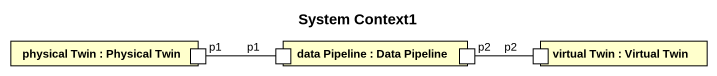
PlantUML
@startuml
title System Context1
rectangle "physical Twin : Physical Twin" as physical_Twin {
  port p1
}
rectangle "data Pipeline : Data Pipeline" as data_Pipeline {
  port "p1" as p1_2
  port p2
}
rectangle "virtual Twin : Virtual Twin" as virtual_Twin {
  port "p2" as p2_2
}
p1 -right- p1_2
p2 -right- p2_2
@enduml
